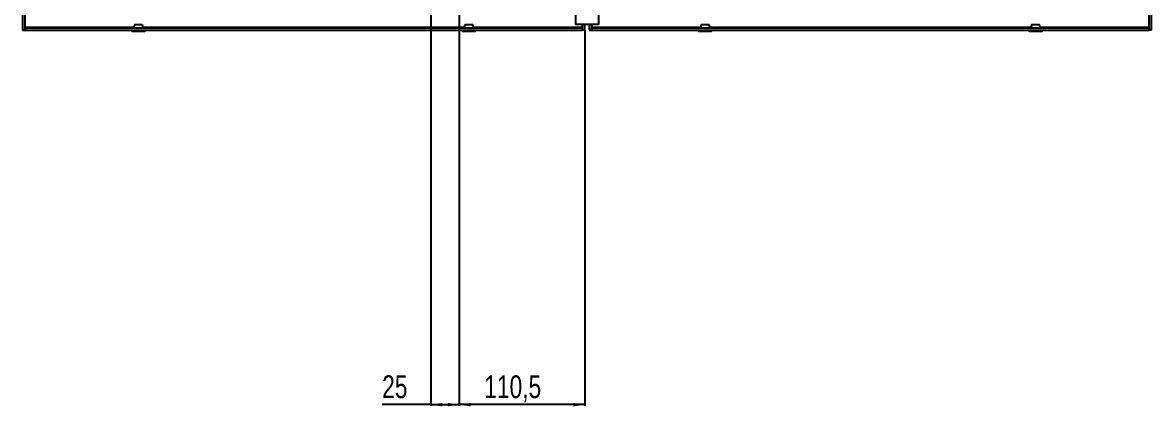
# Model space of a CAD drawing. Header units: millimetres. Extents: x -1114 to 3058, y -1920 to 1219.
# Drawn here: x -769 to 225, y -1530 to -1192 of the extents above; entities that cross this region are included whole.
import ezdxf

# ---------------------------------------------------------------- set-up
doc = ezdxf.new("R2010")
doc.units = ezdxf.units.MM
doc.layers.add('FORMAT', color=7, linetype='Continuous')
doc.styles.add('SLDTEXTSTYLE0', font='TXT', dxfattribs={"width": 0.75})
doc.dimstyles.new('SLDDIMSTYLE0', dxfattribs={"dimtxt": 20, "dimasz": 10, "dimexe": 0, "dimexo": 0.0625, "dimgap": 5, "dimtad": 2, "dimdec": 1, "dimrnd": 1e-09, "dimzin": 12, "dimdsep": 46, "dimtxsty": 'SLDTEXTSTYLE0', "dimsah": 1, "dimcen": 0.09, "dimadec": 0, "dimazin": 3, "dimtfac": 1, "dimtofl": 0, "dimtmove": 0, "dimatfit": 3, "dimfxl": 0, "dimfrac": 2, "dimtolj": 1, "dimtzin": 12, "dimarcsym": 0})

# ---------------------------------------------------------------- blocks, each defined once
blk = doc.blocks.new('_D_6')
at = {"layer": 'FORMAT'}
for p, q in [((-384.94, -1159.18), (-384.94, -1529.21)), ((-274.44, -1198.73), (-274.44, -1529.21)), ((-274.44, -1528.21), (-384.94, -1528.21))]:
    blk.add_line(p, q, dxfattribs=at)
for points in [[(-384.94, -1528.21), (-374.94, -1529.75), (-374.94, -1526.67)], [(-274.44, -1528.21), (-284.44, -1526.67), (-284.44, -1529.75)]]:
    blk.add_solid(points, dxfattribs=at)
at = {"layer": 'FORMAT', "insert": (-362.94, -1502.43), "char_height": 20, "attachment_point": 1, "style": 'SLDTEXTSTYLE0'}
blk.add_mtext('110,5', dxfattribs=at)
blk = doc.blocks.new('_D_7')
at = {"layer": 'FORMAT'}
for p, q in [((-409.94, -1159.18), (-409.94, -1529.21)), ((-384.94, -1159.18), (-384.94, -1529.21)), ((-409.94, -1528.21), (-452.84, -1528.21)), ((-409.94, -1528.21), (-384.94, -1528.21))]:
    blk.add_line(p, q, dxfattribs=at)
for points in [[(-409.94, -1528.21), (-399.94, -1529.75), (-399.94, -1526.67)], [(-384.94, -1528.21), (-394.94, -1526.67), (-394.94, -1529.75)]]:
    blk.add_solid(points, dxfattribs=at)
at = {"layer": 'FORMAT', "insert": (-452.84, -1502.43), "char_height": 20, "attachment_point": 1, "style": 'SLDTEXTSTYLE0'}
blk.add_mtext('25', dxfattribs=at)

msp = doc.modelspace()

# ---------------------------------------------------------------- linework, layer by layer
at = {"color": 7, "linetype": 'Continuous', "lineweight": 25}
for p, q in [((-769.44, 756.28), (-769.44, -1198.72)), ((-767.44, 756.28), (-767.44, -1198.72)), ((222.56, -1198.72), (222.56, 756.28)), ((224.56, -1198.72), (224.56, 756.28)), ((-282.44, -1182.29), (-282.44, -1193.72)), ((-262.44, -1180.3), (-262.44, -1193.72)), ((-769.44, -1198.72), (-767.44, -1198.72)), ((-767.14, -1196.72), (-276.74, -1196.72)), ((-767.14, -1196.72), (-767.14, -1198.72)), ((-767.14, -1198.72), (-276.74, -1198.72)), ((-767.04, -1196.72), (-766.84, -1196.12)), ((-673.19, -1198.72), (-673.19, -1199.47)), ((-670.45, -1199.72), (-672.94, -1199.72)), ((-661.94, -1199.72), (-670.45, -1199.72)), ((-661.69, -1199.47), (-661.69, -1198.72)), ((-382.19, -1198.72), (-382.19, -1199.47)), ((-370.94, -1199.72), (-381.94, -1199.72)), ((-370.69, -1199.47), (-370.69, -1198.72)), ((-262.44, -1193.72), (-282.44, -1193.72)), ((-277.04, -1196.12), (-276.84, -1196.72)), ((-276.74, -1196.72), (-276.74, -1198.72)), ((-276.44, -1198.72), (-276.44, -1193.72)), ((-274.44, -1198.72), (-276.44, -1198.72)), ((-274.44, -1198.72), (-274.44, -1193.72)), ((-270.44, -1193.72), (-270.44, -1198.72)), ((-270.44, -1198.72), (-268.44, -1198.72)), ((-268.44, -1193.72), (-268.44, -1198.72)), ((-268.14, -1196.72), (222.26, -1196.72)), ((-268.14, -1196.72), (-268.14, -1198.72)), ((-268.14, -1198.72), (222.26, -1198.72)), ((-268.05, -1196.72), (-267.84, -1196.12)), ((-174.19, -1198.72), (-174.19, -1199.47)), ((-171.45, -1199.72), (-173.94, -1199.72)), ((-162.94, -1199.72), (-171.45, -1199.72)), ((-162.69, -1199.47), (-162.69, -1198.72)), ((116.81, -1198.72), (116.81, -1199.47)), ((128.06, -1199.72), (117.06, -1199.72)), ((128.31, -1199.47), (128.31, -1198.72)), ((221.96, -1196.12), (222.16, -1196.72)), ((222.26, -1196.72), (222.26, -1198.72)), ((224.56, -1198.72), (222.56, -1198.72))]:
    msp.add_line(p, q, dxfattribs=at)
at = {"color": 8, "linetype": 'Continuous', "lineweight": 18}
for p, q in [((-766.84, -1196.12), (-766.84, -1094.92)), ((221.96, -1094.92), (221.96, -1196.12)), ((-671.41, -1196.12), (-766.84, -1196.12)), ((-673.19, -1199.47), (-670.58, -1199.47)), ((-670.58, -1199.47), (-661.69, -1199.47)), ((-380.41, -1196.12), (-663.47, -1196.12)), ((-382.19, -1199.47), (-370.69, -1199.47)), ((-277.04, -1196.12), (-372.47, -1196.12)), ((-277.04, -1193.72), (-277.04, -1196.12)), ((-267.84, -1196.12), (-267.84, -1193.72)), ((-172.41, -1196.12), (-267.84, -1196.12)), ((-174.19, -1199.47), (-171.58, -1199.47)), ((-171.58, -1199.47), (-162.69, -1199.47)), ((118.59, -1196.12), (-164.47, -1196.12)), ((116.81, -1199.47), (128.31, -1199.47)), ((221.96, -1196.12), (126.53, -1196.12))]:
    msp.add_line(p, q, dxfattribs=at)
at = {"color": 7, "linetype": 'Continuous', "lineweight": 25}
for centre, radius, start, end in [((-672.94, -1199.47), 0.25, 180, 270), ((-670.55, -1194.22), 0.5, 89.96367, 164.83397), ((-664.33, -1194.22), 0.5, 15.24646, 90.04596), ((-661.94, -1199.47), 0.25, 270, 0), ((-381.94, -1199.47), 0.25, 180, 270), ((-379.55, -1194.22), 0.5, 89.99815, 165.40011), ((-373.33, -1194.22), 0.5, 15.31604, 90.02276), ((-370.94, -1199.47), 0.25, 270, 0), ((-173.94, -1199.47), 0.25, 180, 270), ((-171.55, -1194.22), 0.5, 89.96367, 164.83397), ((-165.33, -1194.22), 0.5, 15.24646, 90.04596), ((-162.94, -1199.47), 0.25, 270, 0), ((117.06, -1199.47), 0.25, 180, 270), ((119.45, -1194.22), 0.5, 89.99815, 165.40011), ((125.67, -1194.22), 0.5, 15.31604, 90.02276), ((128.06, -1199.47), 0.25, 270, 0)]:
    msp.add_arc(centre, radius, start, end, dxfattribs=at)
for points, knots in [([(-767.44, -1198.72), (-767.41, -1198.28), (-767.38, -1197.72), (-767.18, -1197.16), (-767.14, -1197.04)], [0, 0, 0, 0, 0.773459, 1, 1, 1, 1]), ([(-671.03, -1194.07), (-671.22, -1194.81), (-671.44, -1195.67), (-671.46, -1196.59), (-671.46, -1196.72)], [0, 0, 0, 0, 0.85815, 1, 1, 1, 1]), ([(-670.51, -1193.72), (-670.52, -1193.72), (-670.57, -1193.72), (-670.29, -1193.72), (-669.77, -1193.72), (-669.05, -1193.72), (-668.2, -1193.72), (-667.13, -1193.72), (-666.11, -1193.72), (-665.22, -1193.72), (-664.61, -1193.72), (-664.32, -1193.72), (-664.36, -1193.72), (-664.37, -1193.72)], [0, 0, 0, 0, 0.03384, 0.141254, 0.248698, 0.315774, 0.423314, 0.530846, 0.63821, 0.745706, 0.853372, 0.960917, 1, 1, 1, 1]), ([(-663.42, -1196.72), (-663.42, -1196.59), (-663.44, -1195.67), (-663.66, -1194.81), (-663.85, -1194.07)], [0, 0, 0, 0, 0.14185, 1, 1, 1, 1]), ([(-380.03, -1194.07), (-380.22, -1194.81), (-380.44, -1195.67), (-380.46, -1196.59), (-380.46, -1196.72)], [0, 0, 0, 0, 0.85815, 1, 1, 1, 1]), ([(-379.55, -1193.72), (-379.51, -1193.72), (-379.43, -1193.72), (-378.87, -1193.72), (-378.06, -1193.72), (-377.07, -1193.72), (-376.01, -1193.72), (-375.22, -1193.72), (-374.83, -1193.72), (-374.74, -1193.72)], [0, 0, 0, 0, 0.1585142, 0.3172777, 0.4758628, 0.6342467, 0.7924771, 0.950708, 1, 1, 1, 1]), ([(-374.74, -1193.72), (-374.55, -1193.72), (-374.08, -1193.72), (-373.53, -1193.72), (-373.4, -1193.72), (-373.34, -1193.72)], [0, 0, 0, 0, 0.2565532, 0.6279811, 1, 1, 1, 1]), ([(-372.42, -1196.72), (-372.42, -1196.59), (-372.44, -1195.67), (-372.66, -1194.81), (-372.85, -1194.07)], [0, 0, 0, 0, 0.14185, 1, 1, 1, 1]), ([(-276.74, -1197.01), (-276.71, -1197.09), (-276.6, -1197.42), (-276.48, -1197.98), (-276.45, -1198.47), (-276.44, -1198.72)], [0, 0, 0, 0, 0.141742, 0.566203, 1, 1, 1, 1]), ([(-268.44, -1198.72), (-268.41, -1198.34), (-268.38, -1197.77), (-268.2, -1197.19), (-268.14, -1197)], [0, 0, 0, 0, 0.662931, 1, 1, 1, 1]), ([(-172.03, -1194.07), (-172.22, -1194.81), (-172.44, -1195.67), (-172.46, -1196.59), (-172.46, -1196.72)], [0, 0, 0, 0, 0.85815, 1, 1, 1, 1]), ([(-171.51, -1193.72), (-171.52, -1193.72), (-171.57, -1193.72), (-171.29, -1193.72), (-170.77, -1193.72), (-170.05, -1193.72), (-169.2, -1193.72), (-168.13, -1193.72), (-167.11, -1193.72), (-166.22, -1193.72), (-165.61, -1193.72), (-165.32, -1193.72), (-165.36, -1193.72), (-165.37, -1193.72)], [0, 0, 0, 0, 0.03384, 0.141254, 0.248698, 0.315774, 0.423314, 0.530846, 0.63821, 0.745706, 0.853372, 0.960917, 1, 1, 1, 1]), ([(-164.42, -1196.72), (-164.42, -1196.59), (-164.44, -1195.67), (-164.66, -1194.81), (-164.85, -1194.07)], [0, 0, 0, 0, 0.14185, 1, 1, 1, 1]), ([(118.97, -1194.07), (118.78, -1194.81), (118.56, -1195.67), (118.54, -1196.59), (118.54, -1196.72)], [0, 0, 0, 0, 0.85815, 1, 1, 1, 1]), ([(119.45, -1193.72), (119.49, -1193.72), (119.57, -1193.72), (120.13, -1193.72), (120.94, -1193.72), (121.93, -1193.72), (122.99, -1193.72), (123.78, -1193.72), (124.17, -1193.72), (124.26, -1193.72)], [0, 0, 0, 0, 0.158514, 0.317278, 0.475863, 0.634247, 0.792477, 0.950708, 1, 1, 1, 1]), ([(124.26, -1193.72), (124.45, -1193.72), (124.92, -1193.72), (125.47, -1193.72), (125.6, -1193.72), (125.66, -1193.72)], [0, 0, 0, 0, 0.256553, 0.627981, 1, 1, 1, 1]), ([(126.58, -1196.72), (126.58, -1196.59), (126.56, -1195.67), (126.34, -1194.81), (126.15, -1194.07)], [0, 0, 0, 0, 0.14185, 1, 1, 1, 1]), ([(222.26, -1197.01), (222.29, -1197.09), (222.4, -1197.42), (222.52, -1197.98), (222.55, -1198.47), (222.56, -1198.72)], [0, 0, 0, 0, 0.1417423, 0.5662026, 1, 1, 1, 1])]:
    msp.add_open_spline(points, degree=3, knots=knots, dxfattribs=at)
for points in [[(-766.84, -1196.12), (-766.86, -1196.2), (-766.91, -1196.35), (-766.99, -1196.55), (-767.06, -1196.69), (-767.11, -1196.71), (-767.14, -1196.72)], [(-276.74, -1196.72), (-276.76, -1196.71), (-276.81, -1196.69), (-276.89, -1196.55), (-276.96, -1196.35), (-277.01, -1196.2), (-277.04, -1196.12)], [(-267.84, -1196.12), (-267.86, -1196.2), (-267.91, -1196.35), (-267.99, -1196.55), (-268.06, -1196.69), (-268.11, -1196.71), (-268.14, -1196.72)], [(222.26, -1196.72), (222.24, -1196.71), (222.19, -1196.69), (222.11, -1196.55), (222.04, -1196.35), (221.99, -1196.2), (221.96, -1196.12)]]:
    msp.add_open_spline(points, degree=3, dxfattribs=at)
at = {"color": 8, "linetype": 'Continuous', "lineweight": 18}
for points, knots in [([(-663.89, -1194.09), (-663.88, -1194.09), (-663.83, -1194.09), (-664.17, -1194.09), (-664.88, -1194.09), (-665.9, -1194.09), (-667.09, -1194.09), (-668.31, -1194.09), (-669.3, -1194.09), (-670.13, -1194.09), (-670.73, -1194.09), (-671.06, -1194.09), (-671, -1194.09), (-670.99, -1194.09)], [0, 0, 0, 0, 0.038891, 0.14638, 0.253973, 0.361383, 0.468681, 0.576165, 0.683665, 0.750707, 0.858068, 0.965424, 1, 1, 1, 1]), ([(-374.47, -1194.09), (-374.58, -1194.09), (-375.03, -1194.09), (-375.55, -1194.09), (-376.34, -1194.09), (-377.17, -1194.09), (-378.31, -1194.09), (-379.26, -1194.09), (-379.84, -1194.09), (-380.09, -1194.09), (-380.03, -1194.09), (-380.02, -1194.09)], [0, 0, 0, 0, 0.048751, 0.204942, 0.205393, 0.362034, 0.518827, 0.675799, 0.832923, 0.989778, 1, 1, 1, 1]), ([(-372.88, -1194.09), (-372.87, -1194.09), (-372.81, -1194.09), (-373.12, -1194.09), (-373.7, -1194.09), (-374.25, -1194.09), (-374.47, -1194.09)], [0, 0, 0, 0, 0.083271, 0.424284, 0.764725, 1, 1, 1, 1]), ([(-164.89, -1194.09), (-164.88, -1194.09), (-164.83, -1194.09), (-165.17, -1194.09), (-165.88, -1194.09), (-166.9, -1194.09), (-168.09, -1194.09), (-169.31, -1194.09), (-170.3, -1194.09), (-171.13, -1194.09), (-171.73, -1194.09), (-172.06, -1194.09), (-172, -1194.09), (-171.99, -1194.09)], [0, 0, 0, 0, 0.038891, 0.14638, 0.253973, 0.361383, 0.468681, 0.576165, 0.683665, 0.750707, 0.858068, 0.965424, 1, 1, 1, 1]), ([(124.53, -1194.09), (124.42, -1194.09), (123.97, -1194.09), (123.45, -1194.09), (122.66, -1194.09), (121.83, -1194.09), (120.69, -1194.09), (119.74, -1194.09), (119.16, -1194.09), (118.91, -1194.09), (118.97, -1194.09), (118.98, -1194.09)], [0, 0, 0, 0, 0.048751, 0.204942, 0.205393, 0.362034, 0.518827, 0.675799, 0.832923, 0.989778, 1, 1, 1, 1]), ([(126.12, -1194.09), (126.13, -1194.09), (126.19, -1194.09), (125.88, -1194.09), (125.3, -1194.09), (124.75, -1194.09), (124.53, -1194.09)], [0, 0, 0, 0, 0.083271, 0.424284, 0.764725, 1, 1, 1, 1])]:
    msp.add_open_spline(points, degree=3, knots=knots, dxfattribs=at)

# ---------------------------------------------------------------- dimensions: what is measured, and where the dimension line sits
at = {"layer": 'FORMAT'}
for p1, picture, middle in [((-409.94, -1159.17), '_D_7', (-438.06, -1528.21)), ((-274.44, -1198.72), '_D_6', (-329.69, -1528.21))]:
    dim = msp.add_linear_dim(base=(-384.94, -1528.21), p1=p1, p2=(-384.94, -1159.17), angle=0, dimstyle='SLDDIMSTYLE0', dxfattribs=at)
    dim.commit()
    dim.dimension.update_dxf_attribs({"geometry": picture, "text_midpoint": middle, "dimtype": 160})

doc.saveas('drawing.dxf')
